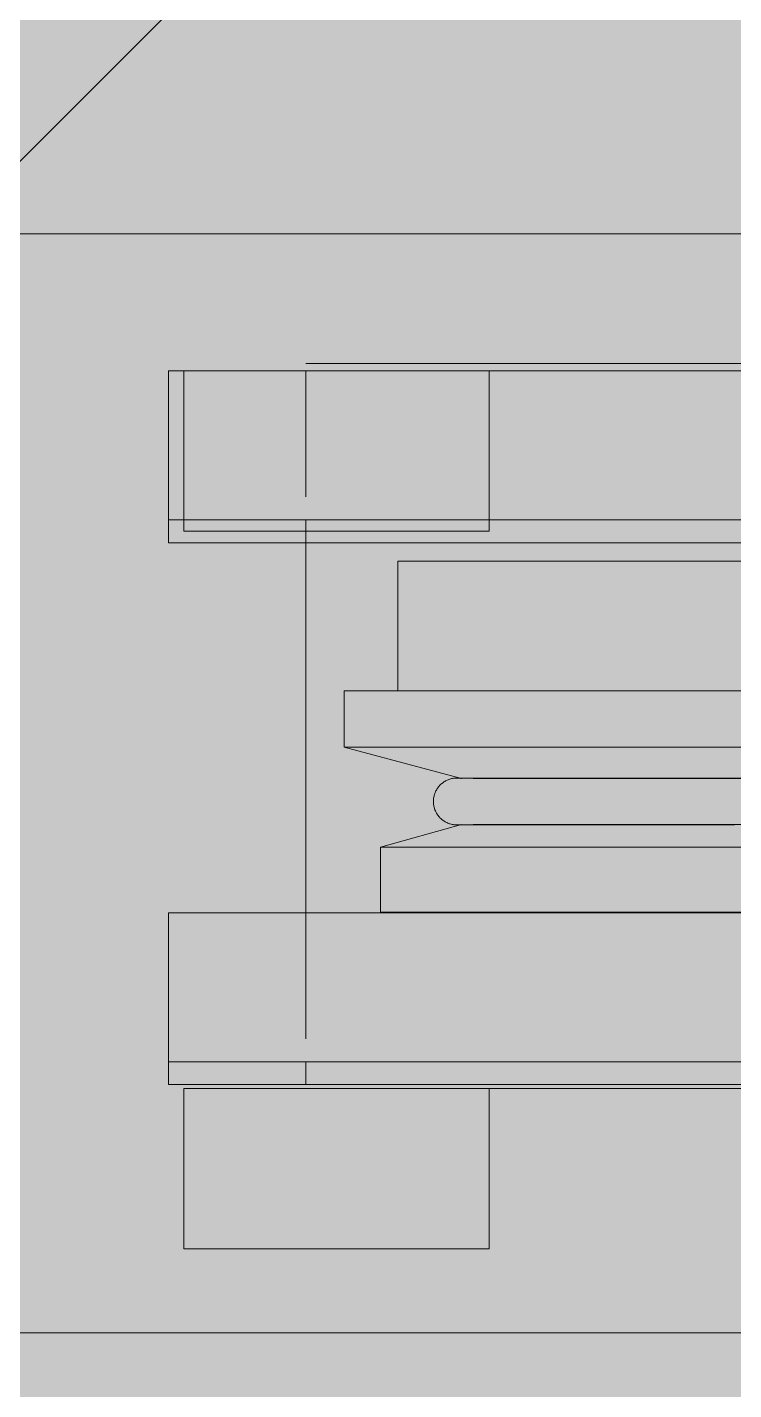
# Model space of a CAD drawing. Header units: inches. Extents: x -449 to 330, y -482 to 598.
# Drawn here: x -80.64 to -77, y 269.37 to 276.4 of the extents above; entities that cross this region are included whole.
import ezdxf

# ---------------------------------------------------------------- set-up
doc = ezdxf.new("R2010")
doc.units = ezdxf.units.IN
doc.header["$MEASUREMENT"] = 0
for name, color, linetype, lineweight in [('A-DETL-GENF', 92, 'Continuous', 9), ('A-WALL', 113, 'Continuous', 13), ('A-WALL-PATT', 111, 'Continuous', 13), ('I-WALL', 2, 'Continuous', 9), ('Q-SPCQ', 91, 'Continuous', 9)]:
    doc.layers.add(name, color=color, linetype=linetype, lineweight=lineweight)

# ---------------------------------------------------------------- blocks, each defined once
blk = doc.blocks.new('Hecht_PAD_AA-Arch_detached_rvt-1-Test Fit - Second Floor Plan')
at = {"layer": 'A-WALL-PATT'}
h = blk.add_hatch(dxfattribs=at)
h.set_pattern_fill('FP_17', color=256, style=0, pattern_type=2)
h.set_pattern_definition([(45, (0, 0), (-8.4853, 8.4853), []), (135, (0, 0), (-8.4853, -8.4853), [])])
h.paths.add_polyline_path([(-74.2286, 275.331), (-44.4868, 275.331), (-36.8618, 282.956), (-140.4868, 282.956), (-92.4868, 279.1435), (-140.4868, 275.331), (-75.0103, 275.331)], flags=0)
at = {"layer": 'I-WALL'}
blk.add_line((-140.4868, 275.331), (-75.0103, 275.331), dxfattribs=at)
blk = doc.blocks.new('schindler-3300na_traction_elevator_machine_room-less_general_purpose_front_or_front-rear_opening_2100-3500_capacity_3300bim - 3500 Front-2750691-Test Fit - Second Floor Plan')
at = {"layer": 'Q-SPCQ'}
for p, q in [((47.0079, -42.7953), (47.0079, 40.2756)), ((41.3386, -1.1811), (41.3386, -10.4412)), ((41.3386, -10.4412), (41.3386, -1.1811)), ((41.3386, -1.1811), (41.3386, -10.4412)), ((41.3386, -10.4412), (41.3386, -1.1811)), ((41.3386, -1.1811), (41.3386, -10.4412)), ((41.3386, -10.4412), (41.3386, -1.1811)), ((41.3386, -1.1811), (41.3386, -10.4412)), ((42.6188, -7.3704), (42.737, -7.3704)), ((42.737, -7.3704), (42.6188, -7.3704)), ((42.6188, -12.8034), (42.6188, -7.3704)), ((42.737, -7.3704), (42.8551, -7.3704)), ((42.737, -7.3704), (42.737, -12.8034)), ((42.8551, -7.3704), (43.5047, -7.3704)), ((43.5047, -7.3704), (42.8551, -7.3704)), ((43.5047, -7.3704), (43.5047, -11.6431)), ((43.5047, -7.3704), (43.5047, -11.6431)), ((45.4141, -7.3704), (45.5322, -7.3704)), ((45.5322, -7.3704), (45.4141, -7.3704)), ((45.4141, -12.8034), (45.4141, -7.3704)), ((45.5322, -7.3704), (45.6503, -7.3704)), ((45.5322, -7.3704), (45.5322, -12.8034)), ((45.6503, -7.3704), (46.2999, -7.3704)), ((46.2999, -7.3704), (45.6503, -7.3704)), ((46.2999, -7.3704), (46.2999, -7.4491)), ((46.2999, -7.3704), (46.2999, -7.4491)), ((41.7717, -9.0239), (41.7717, -7.4491)), ((41.7717, -7.4491), (41.7717, -9.0239)), ((42.5984, -7.4491), (41.7717, -7.4491)), ((42.5984, -7.4491), (41.7717, -7.4491)), ((42.5984, -9.0239), (42.5984, -7.4491)), ((42.5984, -7.4491), (42.5984, -9.0239)), ((45.4732, -7.4491), (45.4732, -9.0239)), ((45.4732, -9.0239), (45.4732, -7.4491)), ((45.4732, -7.4491), (45.5322, -7.4491)), ((45.5322, -7.4491), (45.4732, -7.4491)), ((45.5322, -7.4491), (46.2999, -7.4491)), ((46.2999, -7.4491), (45.5322, -7.4491)), ((46.2999, -7.4491), (46.2999, -9.0239)), ((46.2999, -9.0239), (46.2999, -7.4491)), ((46.2999, -7.4491), (46.2999, -9.0239)), ((46.2999, -7.4491), (46.2999, -9.0239)), ((42.5984, -8.079), (42.5984, -9.0239)), ((42.5984, -9.0239), (42.5984, -8.079)), ((42.737, -8.079), (42.6188, -8.079)), ((42.6188, -8.079), (42.737, -8.079)), ((43.5047, -8.079), (42.8551, -8.079)), ((42.8551, -8.079), (43.5047, -8.079)), ((45.4141, -8.079), (43.5047, -8.079)), ((43.5047, -8.079), (45.4141, -8.079)), ((45.4732, -8.079), (45.4141, -8.079)), ((45.4141, -8.079), (45.4732, -8.079)), ((45.5322, -8.079), (45.4732, -8.079)), ((45.4732, -8.079), (45.5322, -8.079)), ((46.2999, -8.079), (45.6503, -8.079)), ((45.6503, -8.079), (46.2999, -8.079)), ((46.3386, -12.2718), (46.3386, -8.079)), ((46.3386, -8.079), (46.3386, -12.2718)), ((44.3594, -8.2766), (44.1974, -8.8816)), ((44.65, -8.2766), (44.3594, -8.2766)), ((44.3594, -9.1412), (44.3594, -8.2766)), ((44.3594, -8.2766), (44.3594, -12.0648)), ((44.65, -8.5367), (44.65, -8.2766)), ((44.65, -8.2766), (44.65, -11.6371)), ((43.8444, -8.463), (43.5083, -8.463)), ((43.5083, -11.6383), (43.5083, -8.463)), ((43.5083, -8.463), (43.5083, -11.6383)), ((43.961, -8.8816), (43.8444, -8.463)), ((43.8444, -8.6755), (43.8444, -8.463)), ((43.8444, -8.463), (43.8444, -12.0651)), ((44.65, -10.9787), (44.65, -8.5367)), ((45.3193, -8.5524), (44.65, -8.5524)), ((44.65, -8.7604), (44.65, -8.5524)), ((44.65, -8.5524), (44.65, -11.4898)), ((45.3193, -9.3642), (45.3193, -8.5524)), ((45.3193, -8.5524), (45.3193, -11.7435)), ((43.8444, -10.2522), (43.8444, -8.6755)), ((44.65, -10.9773), (44.65, -8.7604)), ((43.961, -10.2825), (43.961, -8.9412)), ((43.961, -8.9412), (43.961, -12.0631)), ((44.1974, -11.4621), (44.1974, -8.9412)), ((44.1974, -8.9412), (44.1974, -12.0631)), ((41.7717, -9.0239), (42.5984, -9.0239)), ((42.5984, -9.0239), (41.7717, -9.0239)), ((42.5984, -9.0239), (42.5984, -10.9432)), ((42.5984, -10.9432), (42.5984, -9.0239)), ((45.5322, -9.0239), (45.4732, -9.0239)), ((45.5322, -9.0239), (45.4732, -9.0239)), ((46.2999, -9.0239), (45.5322, -9.0239)), ((46.2999, -9.0239), (45.5322, -9.0239)), ((46.2999, -9.0239), (46.2999, -12.2718)), ((46.2999, -9.0239), (46.2999, -12.2718)), ((44.3594, -11.4046), (44.3594, -9.1412)), ((45.3193, -10.9674), (45.3193, -9.3642)), ((43.8444, -12.0651), (43.8444, -10.2522)), ((43.961, -12.0631), (43.961, -10.2825))]:
    blk.add_line(p, q, dxfattribs=at)
at = {"layer": 'Q-SPCQ', "flags": 128}
for points in [[(43.9585, -8.8571), (43.9586, -8.8523), (43.9589, -8.8475), (43.9593, -8.8427), (43.96, -8.8379), (43.9609, -8.8331), (43.9619, -8.8284), (43.9632, -8.8238), (43.9646, -8.8191), (43.9662, -8.8146), (43.968, -8.8101), (43.97, -8.8057), (43.9721, -8.8014), (43.9744, -8.7971), (43.9769, -8.793), (43.9796, -8.789), (43.9824, -8.785), (43.9853, -8.7812), (43.9884, -8.7775), (43.9917, -8.774), (43.9951, -8.7705), (43.9986, -8.7672), (44.0023, -8.7641), (44.0061, -8.7611), (44.01, -8.7582), (44.014, -8.7555), (44.0181, -8.753), (44.0223, -8.7507), (44.0266, -8.7485), (44.031, -8.7465), (44.0354, -8.7446), (44.04, -8.743), (44.0446, -8.7415), (44.0492, -8.7402), (44.0539, -8.7391), (44.0587, -8.7382), (44.0634, -8.7374), (44.0682, -8.7369), (44.073, -8.7366), (44.0779, -8.7364), (44.0827, -8.7365), (44.0875, -8.7367), (44.0923, -8.7371), (44.0971, -8.7378), (44.1019, -8.7386), (44.1066, -8.7396), (44.1113, -8.7408), (44.1159, -8.7421), (44.1205, -8.7437), (44.125, -8.7454), (44.1294, -8.7474), (44.1337, -8.7495), (44.138, -8.7517), (44.1422, -8.7542), (44.1462, -8.7568), (44.1502, -8.7595), (44.154, -8.7624), (44.1578, -8.7655), (44.1614, -8.7687), (44.1648, -8.7721), (44.1682, -8.7756), (44.1714, -8.7792), (44.1744, -8.783), (44.1773, -8.7868), (44.18, -8.7908), (44.1826, -8.7949), (44.185, -8.7991), (44.1872, -8.8034), (44.1893, -8.8077), (44.1912, -8.8122), (44.1929, -8.8167), (44.1944, -8.8213), (44.1958, -8.8259), (44.1969, -8.8306), (44.1979, -8.8353), (44.1987, -8.8401), (44.1992, -8.8449), (44.1996, -8.8497), (44.1998, -8.8545), (44.1998, -8.8593), (44.1997, -8.8642), (44.1993, -8.869), (44.1987, -8.8738), (44.1979, -8.8785), (44.1974, -8.8816)], [(43.9585, -8.9445), (43.9585, -8.9145), (43.9585, -8.8908), (43.9585, -8.8734), (43.9585, -8.8622), (43.9585, -8.8573), (43.9585, -8.8571)], [(43.9585, -8.8571), (43.9585, -8.8603), (43.9585, -8.8697), (43.9585, -8.8855), (43.9585, -8.9075), (43.9585, -8.9358), (43.9585, -8.9702), (43.9585, -9.0108), (43.9585, -9.0574), (43.9585, -9.1101), (43.9585, -9.1686), (43.9585, -9.233), (43.9585, -9.3031), (43.9585, -9.3787), (43.9585, -9.4599), (43.9585, -9.5464), (43.9585, -9.6381), (43.9585, -9.7349), (43.9585, -9.8366), (43.9585, -9.943), (43.9585, -10.054), (43.9585, -10.1694), (43.9585, -10.289)], [(44.1999, -10.322), (44.1999, -10.2013), (44.1999, -10.0847), (44.1999, -9.9725), (44.1999, -9.8648), (44.1999, -9.7618), (44.1999, -9.6637), (44.1999, -9.5706), (44.1999, -9.4827), (44.1999, -9.4001), (44.1999, -9.3229), (44.1999, -9.2513), (44.1999, -9.1854), (44.1999, -9.1253), (44.1999, -9.0711), (44.1999, -9.0228), (44.1999, -8.9806), (44.1999, -8.9445), (44.1999, -8.9145), (44.1999, -8.8908), (44.1999, -8.8734), (44.1999, -8.8622), (44.1999, -8.8573), (44.1999, -8.8571)], [(44.1999, -8.8571), (44.1999, -8.8603), (44.1999, -8.8697), (44.1999, -8.8855), (44.1999, -8.9075), (44.1999, -8.9358), (44.1999, -8.9702)], [(43.9585, -9.3913), (43.9585, -9.3229), (43.9585, -9.2513), (43.9585, -9.1854), (43.9585, -9.1253), (43.9585, -9.0711), (43.9585, -9.0228), (43.9585, -8.9806), (43.9585, -8.9445)], [(44.1999, -8.9702), (44.1999, -9.0108), (44.1999, -9.0574), (44.1999, -9.1101), (44.1999, -9.1686), (44.1999, -9.233), (44.1999, -9.3031), (44.1999, -9.3787)], [(43.9585, -10.2612), (43.9585, -10.2013), (43.9585, -10.0847), (43.9585, -9.9725), (43.9585, -9.8648), (43.9585, -9.7618), (43.9585, -9.6637), (43.9585, -9.5706), (43.9585, -9.4827), (43.9585, -9.4045)], [(44.1999, -9.4029), (44.1999, -9.4599), (44.1999, -9.5464), (44.1999, -9.6381), (44.1999, -9.7349), (44.1999, -9.8366), (44.1999, -9.943), (44.1999, -10.054), (44.1999, -10.1694), (44.1999, -10.2649)]]:
    blk.add_lwpolyline(points, dxfattribs=at)

msp = doc.modelspace()

# ---------------------------------------------------------------- hatches: boundary and pattern name
at = {"layer": 'A-DETL-GENF'}
h = msp.add_hatch(color=256, dxfattribs=at)
h.paths.add_polyline_path([(-64.0891, -469.419), (-42.7368, -469.419), (-42.7368, -350.919), (-260.8618, -350.919), (-260.8618, -469.419), (-82.2601, -469.419)], flags=0)
h.paths.add_polyline_path([(-259.8618, -468.669), (-259.8612, -468.6689), (-259.4813, -468.669)], flags=0)
h.paths.add_polyline_path([(-103.2497, -457.5441), (-106.0528, -457.544), (-183.3618, -457.544), (-183.3618, -415.5433), (-103.3618, -415.5433), (-103.372, -404.544), (-183.3618, -404.544), (-183.3618, -364.544), (-95.2556, -364.544), (-95.2556, -363.044), (-183.3618, -363.0109), (-183.3618, -361.544), (-53.4868, -361.544), (-53.4868, -457.544), (-103.203, -457.544)], flags=0)
h.paths.add_polyline_path([(-150.3618, -414.0433), (-183.3618, -414.0433), (-183.3618, -412.5433), (-105.9985, -412.5178), (-105.9668, -412.4429), (-106.0554, -412.1683), (-106.3618, -411.749), (-106.372, -407.544), (-183.3618, -407.544), (-183.3618, -406.044), (-104.8618, -406.044), (-104.8618, -414.0433), (-145.8585, -414.0433)], flags=0)
h.paths.add_polyline_path([(-107.8618, -411.0433), (-183.3618, -411.0433), (-183.3618, -410.044), (-107.8618, -410.044), (-107.8618, -410.324)], flags=0)
h.paths.add_polyline_path([(-445.4868, 1.2489), (-378.3618, 1.2489), (-378.3618, 254.7515), (-449.2823, 254.7515), (-449.2823, 1.2489), (-445.68, 1.2489)], flags=0)
h.paths.add_polyline_path([(-390.6118, 24.206), (-390.6118, 25.706), (-386.4868, 25.706), (-386.4868, 24.206), (-390.4868, 24.206)], flags=0)
h.paths.add_polyline_path([(-390.6118, 73.206), (-390.6118, 74.706), (-386.4868, 74.706), (-386.4868, 73.206), (-390.4868, 73.206)], flags=0)
h.paths.add_polyline_path([(-386.6118, 122.206), (-390.6118, 122.206), (-390.6118, 123.706), (-386.4868, 123.706), (-386.4868, 122.206)], flags=0)
h.paths.add_polyline_path([(-44.4868, 207.0731), (-37.5081, 204.213), (-44.4868, 173.331), (-44.4868, 203.9481)], flags=0)
h.paths.add_polyline_path([(-118.6021, 131.706), (-38.1118, 131.706), (-38.1118, 165.706), (-36.8618, 165.706), (-36.8618, 207.0731), (-44.4868, 207.0731), (-44.4868, 249.5731), (-36.8618, 249.5731), (-36.8618, 252.6981), (-44.4868, 275.331), (-36.8618, 282.956), (-140.4868, 282.956), (-92.4868, 279.1435), (-140.4868, 275.331), (-148.1118, 282.956), (-148.1118, 165.706), (-146.8618, 165.706), (-146.8618, 131.706), (-127.6876, 131.706)], flags=0)
h.paths.add_polyline_path([(-386.4868, 132.206), (-390.6118, 132.206), (-390.6118, 133.706), (-386.4868, 133.706)], flags=0)
h.paths.add_polyline_path([(-42.1118, 134.706), (-143.8618, 134.706), (-143.8618, 165.706), (-142.8618, 165.706), (-142.8618, 135.706), (-42.1118, 135.706), (-42.1118, 165.706), (-41.1118, 165.706), (-41.1118, 134.706), (-41.5126, 134.706)], flags=0)
h.paths.add_polyline_path([(-82.2601, 165.706), (-140.4868, 165.706), (-140.4868, 173.331), (-44.4868, 173.331), (-44.4868, 165.706), (-45.9181, 165.706)], flags=0)
h.paths.add_polyline_path([(-386.4868, 181.206), (-390.6118, 181.206), (-390.6118, 182.706), (-386.4868, 182.706)], flags=0)
h.paths.add_polyline_path([(-390.6118, 230.206), (-390.6118, 231.706), (-386.4868, 231.706), (-386.4868, 230.206), (-390.4868, 230.206)], flags=0)
h.paths.add_polyline_path([(-130.8618, 542.331), (-44.4868, 542.331), (-44.4868, 579.456), (-130.8618, 579.4488), (-130.8618, 573.7587)], flags=0)
h.paths.add_polyline_path([(-136.1118, 578.331), (-136.1118, 579.456), (-134.8618, 579.456), (-134.8618, 585.456), (37.8882, 585.456), (37.8882, 579.456), (-39.2368, 579.456), (-39.2368, 578.831), (41.5132, 578.831), (41.5132, 593.581), (-138.4868, 593.581), (-138.4584, 578.331), (-136.7731, 578.331)], flags=0)

# ---------------------------------------------------------------- linework, layer by layer
at = {"layer": 'A-WALL'}
msp.add_line((-140.4868, 275.331), (-44.4868, 275.331), dxfattribs=at)

# ---------------------------------------------------------------- block references
msp.add_blockref('Hecht_PAD_AA-Arch_detached_rvt-1-Test Fit - Second Floor Plan', (0, 0))
at = {"layer": 'Q-SPCQ', "rotation": 89.99999999999991}
msp.add_blockref('schindler-3300na_traction_elevator_machine_room-less_general_purpose_front_or_front-rear_opening_2100-3500_capacity_3300bim - 3500 Front-2750691-Test Fit - Second Floor Plan', (-87.2821, 228.3231), dxfattribs=at)

doc.saveas('drawing.dxf')
